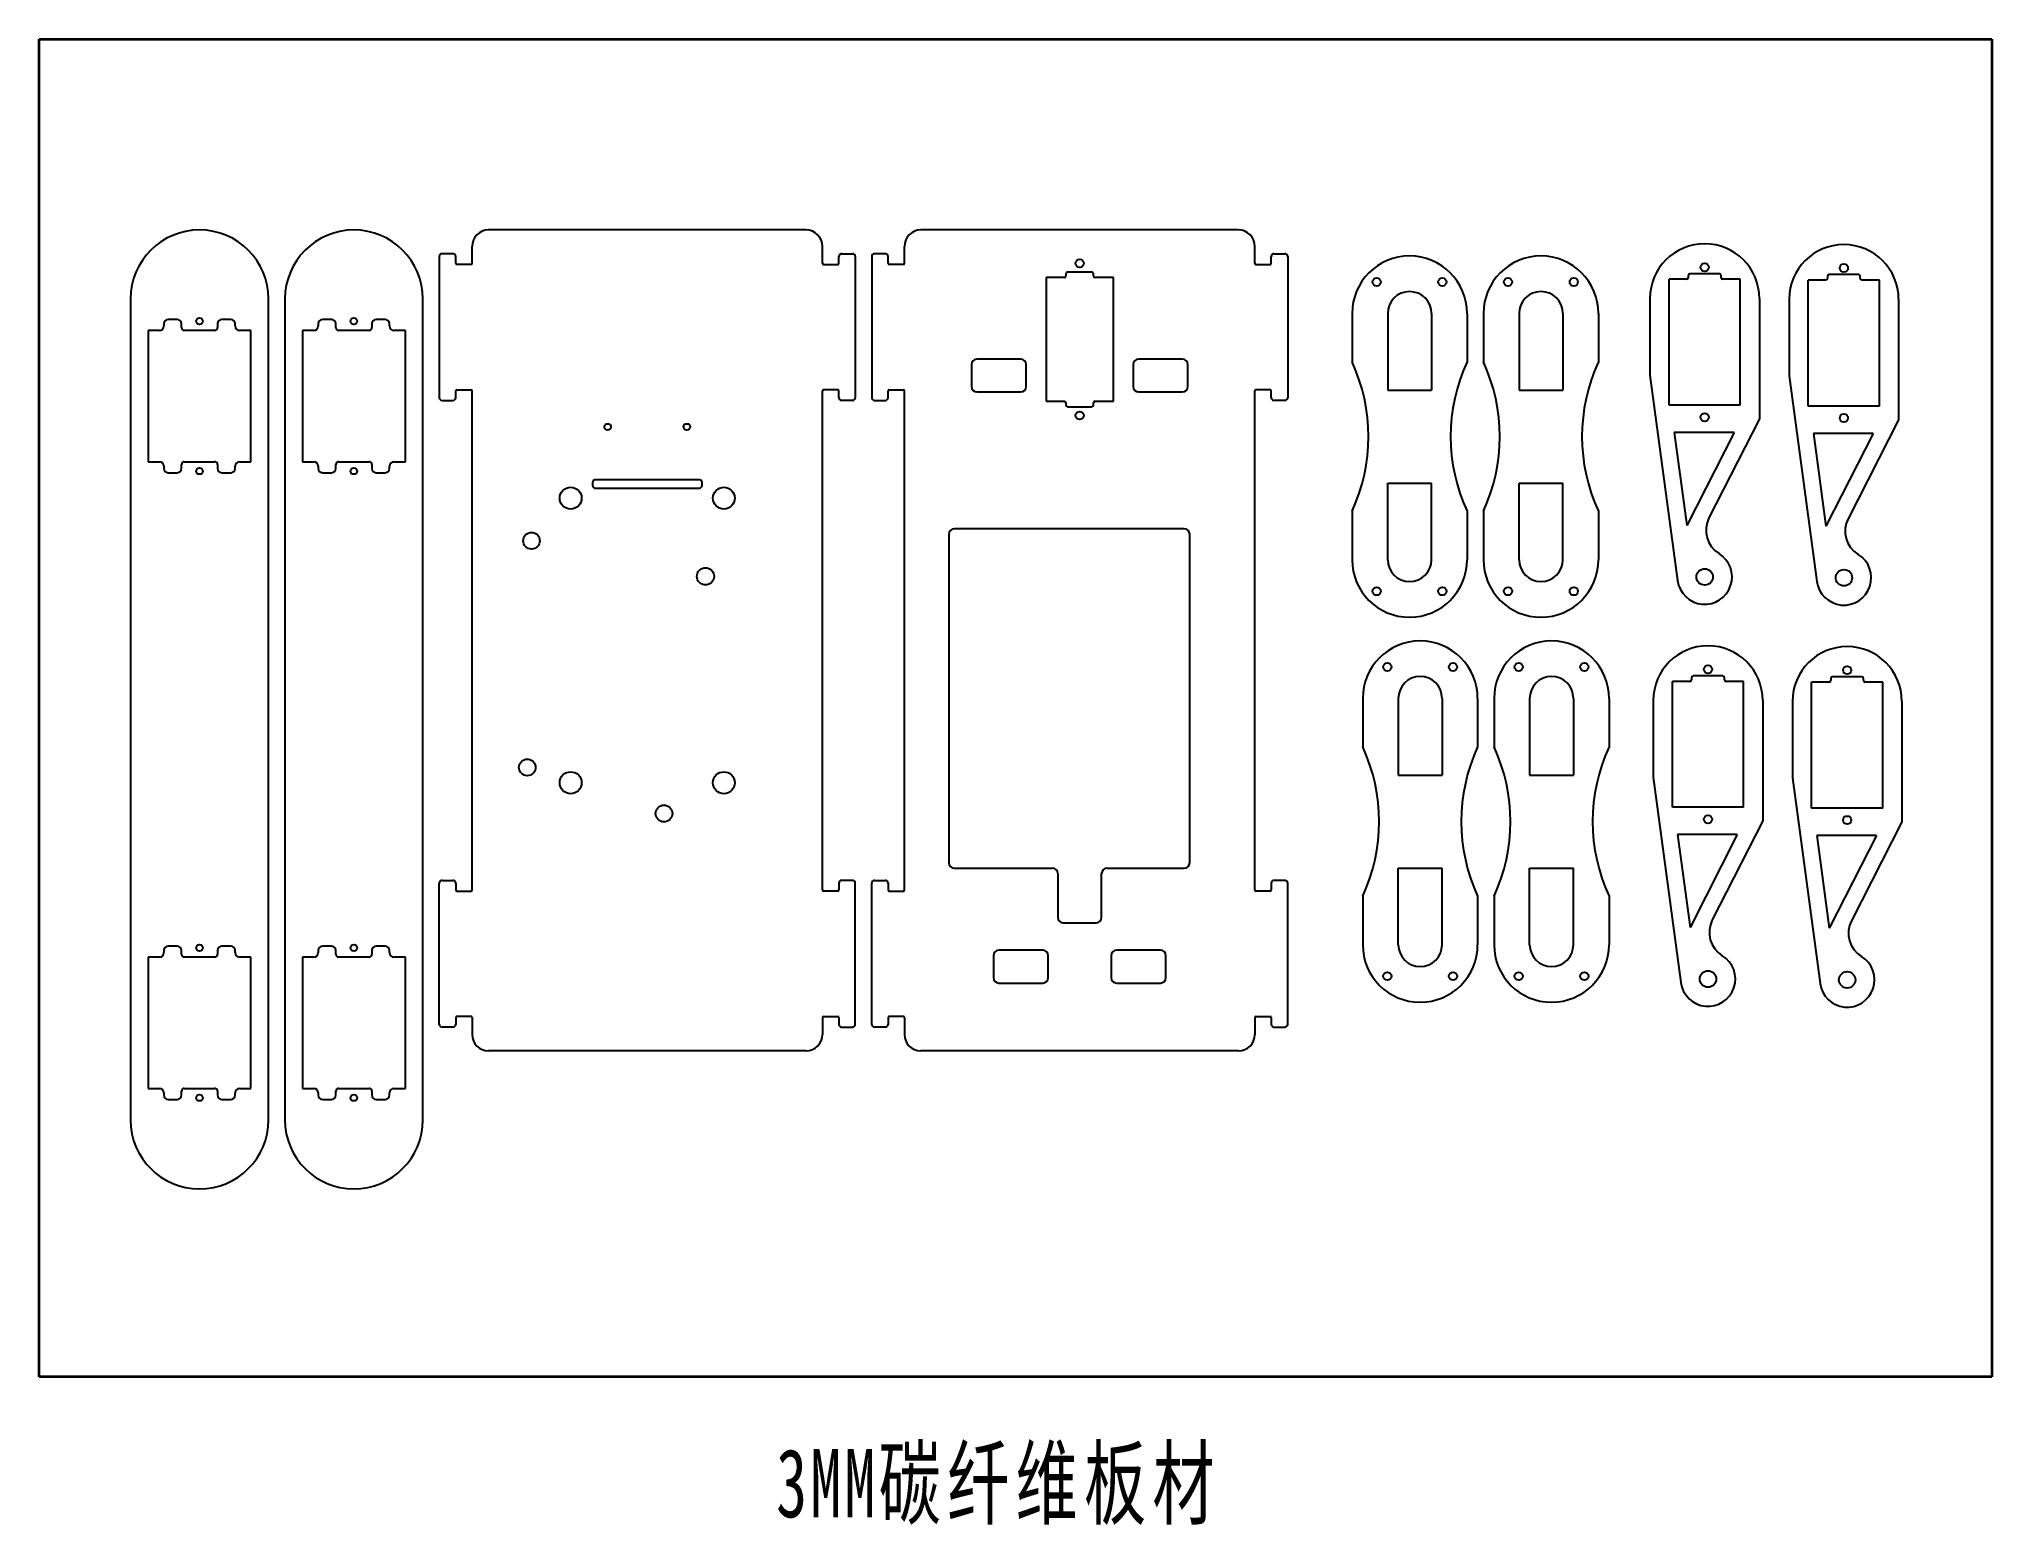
# Model space of a CAD drawing. Header units: millimetres. Extents: x 134 to 491, y 14 to 285.
import ezdxf

# ---------------------------------------------------------------- set-up
doc = ezdxf.new("R2010")
doc.units = ezdxf.units.MM
doc.layers.get('0').update_dxf_attribs({"lineweight": 35})
doc.layers.add('尺寸线层', color=3, linetype='Continuous', lineweight=18)
doc.layers.add('粗实线层', color=7, linetype='Continuous', lineweight=35)
doc.styles.add('标准', font='', dxfattribs={"width": 0.667})
doc.styles.get('标准').set_extended_font_data('宋体')

msp = doc.modelspace()

# ---------------------------------------------------------------- linework, layer by layer
at = {"color": 7, "linetype": 'Continuous', "lineweight": 25}
for p, q in [((274.12, 250.37), (216.12, 250.37)), ((353.12, 250.37), (295.12, 250.37)), ((213.12, 244.27), (213.12, 247.37)), ((277.12, 244.27), (277.12, 247.37)), ((292.12, 244.27), (292.12, 247.37)), ((356.12, 244.27), (356.12, 247.37)), ((207.12, 245.52), (207.12, 219.72)), ((209.62, 246.02), (207.62, 246.02)), ((210.12, 244.27), (210.12, 245.52)), ((212.92, 244.07), (210.32, 244.07)), ((277.32, 244.07), (279.92, 244.07)), ((280.12, 244.27), (280.12, 245.52)), ((280.62, 246.02), (282.62, 246.02)), ((283.12, 245.52), (283.12, 219.72)), ((286.12, 245.52), (286.12, 219.72)), ((288.62, 246.02), (286.62, 246.02)), ((289.12, 244.27), (289.12, 245.52)), ((291.92, 244.07), (289.32, 244.07)), ((326.32, 242.67), (321.92, 242.67)), ((356.32, 244.07), (358.92, 244.07)), ((359.12, 244.27), (359.12, 245.52)), ((359.62, 246.02), (361.62, 246.02)), ((362.12, 245.52), (362.12, 219.72)), ((317.97, 241.67), (317.97, 219.07)), ((321.32, 241.67), (317.97, 241.67)), ((321.62, 242.37), (321.62, 241.97)), ((326.62, 241.97), (326.62, 242.37)), ((330.27, 241.67), (326.92, 241.67)), ((330.27, 219.07), (330.27, 241.67)), ((431.81, 218.35), (431.81, 241.35)), ((435.01, 241.35), (431.81, 241.35)), ((435.31, 242.05), (435.31, 241.65)), ((441.01, 242.35), (435.61, 242.35)), ((441.31, 241.65), (441.31, 242.05)), ((444.81, 241.35), (441.61, 241.35)), ((444.81, 218.35), (444.81, 241.35)), ((457.24, 218.2), (457.24, 241.2)), ((460.44, 241.2), (457.24, 241.2)), ((460.74, 241.9), (460.74, 241.5)), ((466.44, 242.2), (461.04, 242.2)), ((466.74, 241.5), (466.74, 241.9)), ((470.24, 241.2), (467.04, 241.2)), ((470.24, 218.2), (470.24, 241.2)), ((150.72, 237.77), (150.72, 87.77)), ((175.92, 87.77), (175.92, 237.77)), ((178.92, 237.77), (178.92, 87.77)), ((204.12, 87.77), (204.12, 237.77)), ((428.31, 237.85), (428.31, 223.85)), ((448.31, 237.85), (448.31, 215.85)), ((453.74, 237.7), (453.74, 223.7)), ((473.74, 237.7), (473.74, 215.7)), ((156.02, 232.02), (153.92, 232.02)), ((153.92, 232.02), (153.92, 208.02)), ((156.82, 233.22), (156.82, 232.82)), ((159.22, 234.02), (157.62, 234.02)), ((160.02, 232.52), (160.02, 233.22)), ((166.12, 232.02), (160.52, 232.02)), ((166.62, 233.22), (166.62, 232.52)), ((169.02, 234.02), (167.42, 234.02)), ((169.82, 232.82), (169.82, 233.22)), ((172.72, 232.02), (170.62, 232.02)), ((172.72, 208.02), (172.72, 232.02)), ((184.22, 232.02), (182.12, 232.02)), ((182.12, 232.02), (182.12, 208.02)), ((185.02, 233.22), (185.02, 232.82)), ((187.42, 234.02), (185.82, 234.02)), ((188.22, 232.52), (188.22, 233.22)), ((194.32, 232.02), (188.72, 232.02)), ((194.82, 233.22), (194.82, 232.52)), ((197.22, 234.02), (195.62, 234.02)), ((198.02, 232.82), (198.02, 233.22)), ((200.92, 232.02), (198.82, 232.02)), ((200.92, 208.02), (200.92, 232.02)), ((373.89, 235.11), (373.89, 226.25)), ((380.39, 235.11), (380.39, 221.11)), ((388.39, 235.11), (388.39, 221.11)), ((394.89, 235.11), (394.89, 226.25)), ((397.89, 235.11), (397.89, 226.25)), ((404.39, 235.11), (404.39, 221.11)), ((412.39, 235.11), (412.39, 221.11)), ((418.89, 235.11), (418.89, 226.25)), ((304.36, 225.77), (304.36, 221.77)), ((313.36, 226.77), (305.36, 226.77)), ((314.36, 221.77), (314.36, 225.77)), ((333.88, 225.77), (333.88, 221.77)), ((342.88, 226.77), (334.88, 226.77)), ((343.88, 221.77), (343.88, 225.77)), ((428.31, 223.85), (433.35, 186.3)), ((453.74, 223.7), (458.78, 186.15)), ((207.62, 219.22), (209.62, 219.22)), ((210.12, 219.72), (210.12, 220.97)), ((210.32, 221.17), (212.92, 221.17)), ((213.12, 129.77), (213.12, 220.97)), ((277.12, 129.77), (277.12, 220.97)), ((279.92, 221.17), (277.32, 221.17)), ((280.12, 219.72), (280.12, 220.97)), ((282.62, 219.22), (280.62, 219.22)), ((286.62, 219.22), (288.62, 219.22)), ((289.12, 219.72), (289.12, 220.97)), ((289.32, 221.17), (291.92, 221.17)), ((292.12, 129.77), (292.12, 220.97)), ((305.36, 220.77), (313.36, 220.77)), ((317.97, 219.07), (321.32, 219.07)), ((321.62, 218.77), (321.62, 218.37)), ((321.92, 218.07), (326.32, 218.07)), ((326.62, 218.37), (326.62, 218.77)), ((326.92, 219.07), (330.27, 219.07)), ((334.88, 220.77), (342.88, 220.77)), ((356.12, 129.77), (356.12, 220.97)), ((358.92, 221.17), (356.32, 221.17)), ((359.12, 219.72), (359.12, 220.97)), ((361.62, 219.22), (359.62, 219.22)), ((380.39, 221.11), (388.39, 221.11)), ((404.39, 221.11), (412.39, 221.11)), ((444.81, 218.35), (431.81, 218.35)), ((470.24, 218.2), (457.24, 218.2)), ((448.31, 215.85), (439.09, 197.76)), ((473.74, 215.7), (464.52, 197.61)), ((432.75, 213.35), (435.03, 196.39)), ((443.67, 213.35), (432.75, 213.35)), ((443.67, 213.35), (435.03, 196.39)), ((458.17, 213.2), (460.45, 196.24)), ((469.09, 213.2), (458.17, 213.2)), ((469.09, 213.2), (460.45, 196.24)), ((153.92, 208.02), (156.02, 208.02)), ((156.82, 207.22), (156.82, 206.82)), ((160.02, 206.82), (160.02, 207.52)), ((160.52, 208.02), (166.12, 208.02)), ((166.62, 207.52), (166.62, 206.82)), ((169.82, 206.82), (169.82, 207.22)), ((170.62, 208.02), (172.72, 208.02)), ((182.12, 208.02), (184.22, 208.02)), ((185.02, 207.22), (185.02, 206.82)), ((188.22, 206.82), (188.22, 207.52)), ((188.72, 208.02), (194.32, 208.02)), ((194.82, 207.52), (194.82, 206.82)), ((198.02, 206.82), (198.02, 207.22)), ((198.82, 208.02), (200.92, 208.02)), ((157.62, 206.02), (159.22, 206.02)), ((167.42, 206.02), (169.02, 206.02)), ((185.82, 206.02), (187.42, 206.02)), ((195.62, 206.02), (197.22, 206.02)), ((235.12, 204.26), (235.12, 203.66)), ((254.67, 204.71), (235.57, 204.71)), ((255.12, 203.66), (255.12, 204.26)), ((380.39, 204.11), (388.39, 204.11)), ((380.39, 190.11), (380.39, 204.11)), ((388.39, 190.11), (388.39, 204.11)), ((404.39, 204.11), (412.39, 204.11)), ((404.39, 190.11), (404.39, 204.11)), ((412.39, 190.11), (412.39, 204.11)), ((235.57, 203.21), (254.67, 203.21)), ((373.89, 198.97), (373.89, 190.11)), ((394.89, 198.97), (394.89, 190.11)), ((397.89, 198.97), (397.89, 190.11)), ((418.89, 198.97), (418.89, 190.11)), ((300.22, 194.77), (300.22, 134.77)), ((343.22, 195.77), (301.22, 195.77)), ((344.22, 134.77), (344.22, 194.77)), ((432.41, 144.89), (432.41, 167.89)), ((435.61, 167.89), (432.41, 167.89)), ((435.91, 168.59), (435.91, 168.19)), ((441.61, 168.89), (436.21, 168.89)), ((441.91, 168.19), (441.91, 168.59)), ((445.41, 167.89), (442.21, 167.89)), ((445.41, 144.89), (445.41, 167.89)), ((457.84, 144.74), (457.84, 167.74)), ((461.04, 167.74), (457.84, 167.74)), ((461.34, 168.44), (461.34, 168.04)), ((467.04, 168.74), (461.64, 168.74)), ((467.34, 168.04), (467.34, 168.44)), ((470.84, 167.74), (467.64, 167.74)), ((470.84, 144.74), (470.84, 167.74)), ((375.83, 164.77), (375.83, 155.9)), ((382.33, 164.77), (382.33, 150.77)), ((390.33, 164.77), (390.33, 150.77)), ((396.83, 164.77), (396.83, 155.9)), ((399.83, 164.77), (399.83, 155.9)), ((406.33, 164.77), (406.33, 150.77)), ((414.33, 164.77), (414.33, 150.77)), ((420.83, 164.77), (420.83, 155.9)), ((428.91, 164.39), (428.91, 150.39)), ((448.91, 164.39), (448.91, 142.39)), ((454.34, 164.24), (454.34, 150.24)), ((474.34, 164.24), (474.34, 142.24)), ((382.33, 150.77), (390.33, 150.77)), ((406.33, 150.77), (414.33, 150.77)), ((428.91, 150.39), (433.96, 112.85)), ((454.34, 150.24), (459.39, 112.7)), ((445.41, 144.89), (432.41, 144.89)), ((470.84, 144.74), (457.84, 144.74)), ((433.35, 139.89), (435.63, 122.93)), ((444.27, 139.89), (433.35, 139.89)), ((444.27, 139.89), (435.63, 122.93)), ((448.91, 142.39), (439.7, 124.3)), ((458.78, 139.74), (461.06, 122.78)), ((469.7, 139.74), (458.78, 139.74)), ((469.7, 139.74), (461.06, 122.78)), ((474.34, 142.24), (465.12, 124.15)), ((301.22, 133.77), (319.12, 133.77)), ((320.12, 132.77), (320.12, 124.77)), ((328.12, 124.77), (328.12, 132.77)), ((329.12, 133.77), (343.22, 133.77)), ((382.33, 133.77), (390.33, 133.77)), ((382.33, 119.77), (382.33, 133.77)), ((390.33, 119.77), (390.33, 133.77)), ((406.33, 133.77), (414.33, 133.77)), ((406.33, 119.77), (406.33, 133.77)), ((414.33, 119.77), (414.33, 133.77)), ((207.12, 105.22), (207.12, 131.02)), ((207.62, 131.52), (209.62, 131.52)), ((210.12, 131.02), (210.12, 129.77)), ((210.32, 129.57), (212.92, 129.57)), ((279.92, 129.57), (277.32, 129.57)), ((280.12, 131.02), (280.12, 129.77)), ((282.62, 131.52), (280.62, 131.52)), ((283.12, 105.22), (283.12, 131.02)), ((286.12, 105.22), (286.12, 131.02)), ((286.62, 131.52), (288.62, 131.52)), ((289.12, 131.02), (289.12, 129.77)), ((289.32, 129.57), (291.92, 129.57)), ((358.92, 129.57), (356.32, 129.57)), ((359.12, 131.02), (359.12, 129.77)), ((361.62, 131.52), (359.62, 131.52)), ((362.12, 105.22), (362.12, 131.02)), ((375.83, 128.63), (375.83, 119.77)), ((396.83, 128.63), (396.83, 119.77)), ((399.83, 128.63), (399.83, 119.77)), ((420.83, 128.63), (420.83, 119.77)), ((321.12, 123.77), (327.12, 123.77)), ((156.82, 118.72), (156.82, 118.32)), ((159.22, 119.52), (157.62, 119.52)), ((160.02, 118.02), (160.02, 118.72)), ((166.62, 118.72), (166.62, 118.02)), ((169.02, 119.52), (167.42, 119.52)), ((169.82, 118.32), (169.82, 118.72)), ((185.02, 118.72), (185.02, 118.32)), ((187.42, 119.52), (185.82, 119.52)), ((188.22, 118.02), (188.22, 118.72)), ((194.82, 118.72), (194.82, 118.02)), ((197.22, 119.52), (195.62, 119.52)), ((198.02, 118.32), (198.02, 118.72)), ((308.36, 117.77), (308.36, 113.77)), ((317.36, 118.77), (309.36, 118.77)), ((318.36, 113.77), (318.36, 117.77)), ((329.88, 117.77), (329.88, 113.77)), ((338.88, 118.77), (330.88, 118.77)), ((339.88, 113.77), (339.88, 117.77)), ((156.02, 117.52), (153.92, 117.52)), ((153.92, 117.52), (153.92, 93.52)), ((166.12, 117.52), (160.52, 117.52)), ((172.72, 117.52), (170.62, 117.52)), ((172.72, 93.52), (172.72, 117.52)), ((184.22, 117.52), (182.12, 117.52)), ((182.12, 117.52), (182.12, 93.52)), ((194.32, 117.52), (188.72, 117.52)), ((200.92, 117.52), (198.82, 117.52)), ((200.92, 93.52), (200.92, 117.52)), ((309.36, 112.77), (317.36, 112.77)), ((330.88, 112.77), (338.88, 112.77)), ((209.62, 104.72), (207.62, 104.72)), ((210.12, 106.47), (210.12, 105.22)), ((212.92, 106.67), (210.32, 106.67)), ((213.12, 106.47), (213.12, 103.37)), ((277.12, 106.47), (277.12, 103.37)), ((277.32, 106.67), (279.92, 106.67)), ((280.12, 106.47), (280.12, 105.22)), ((280.62, 104.72), (282.62, 104.72)), ((288.62, 104.72), (286.62, 104.72)), ((289.12, 106.47), (289.12, 105.22)), ((291.92, 106.67), (289.32, 106.67)), ((292.12, 106.47), (292.12, 103.37)), ((356.12, 106.47), (356.12, 103.37)), ((356.32, 106.67), (358.92, 106.67)), ((359.12, 106.47), (359.12, 105.22)), ((359.62, 104.72), (361.62, 104.72)), ((274.12, 100.37), (216.12, 100.37)), ((353.12, 100.37), (295.12, 100.37)), ((153.92, 93.52), (156.02, 93.52)), ((160.02, 92.32), (160.02, 93.02)), ((160.52, 93.52), (166.12, 93.52)), ((166.62, 93.02), (166.62, 92.32)), ((170.62, 93.52), (172.72, 93.52)), ((182.12, 93.52), (184.22, 93.52)), ((188.22, 92.32), (188.22, 93.02)), ((188.72, 93.52), (194.32, 93.52)), ((194.82, 93.02), (194.82, 92.32)), ((198.82, 93.52), (200.92, 93.52)), ((156.82, 92.72), (156.82, 92.32)), ((157.62, 91.52), (159.22, 91.52)), ((167.42, 91.52), (169.02, 91.52)), ((169.82, 92.32), (169.82, 92.72)), ((185.02, 92.72), (185.02, 92.32)), ((185.82, 91.52), (187.42, 91.52)), ((195.62, 91.52), (197.22, 91.52)), ((198.02, 92.32), (198.02, 92.72))]:
    msp.add_line(p, q, dxfattribs=at)
for centre, radius in [((324.12, 244.27), 0.75), ((438.31, 243.55), 0.75), ((463.74, 243.4), 0.75), ((378.39, 240.86), 0.75), ((390.39, 240.86), 0.75), ((402.39, 240.86), 0.75), ((414.39, 240.86), 0.75), ((163.32, 233.72), 0.6), ((191.52, 233.72), 0.6), ((237.89, 214.37), 0.6), ((252.35, 214.37), 0.6), ((324.12, 216.47), 0.75), ((438.31, 216.15), 0.75), ((463.74, 216), 0.75), ((163.32, 206.32), 0.6), ((191.52, 206.32), 0.6), ((231.12, 201.37), 2), ((259.12, 201.37), 2), ((223.97, 193.58), 1.52), ((255.75, 187.07), 1.57), ((438.31, 186.97), 1.5), ((463.74, 186.82), 1.5), ((378.39, 184.36), 0.75), ((390.39, 184.36), 0.75), ((402.39, 184.36), 0.75), ((414.39, 184.36), 0.75), ((380.33, 170.52), 0.75), ((392.33, 170.52), 0.75), ((404.33, 170.52), 0.75), ((416.33, 170.52), 0.75), ((438.91, 170.09), 0.75), ((464.34, 169.94), 0.75), ((223.2, 152.17), 1.52), ((231.12, 149.37), 2), ((259.12, 149.37), 2), ((248.17, 143.75), 1.53), ((438.91, 142.69), 0.75), ((464.34, 142.54), 0.75), ((163.32, 119.22), 0.6), ((191.52, 119.22), 0.6), ((380.33, 114.02), 0.75), ((392.33, 114.02), 0.75), ((404.33, 114.02), 0.75), ((416.33, 114.02), 0.75), ((438.91, 113.51), 1.5), ((464.34, 113.36), 1.5), ((163.32, 91.82), 0.6), ((191.52, 91.82), 0.6)]:
    msp.add_circle(centre, radius, dxfattribs=at)
for centre, radius, start, end in [((163.32, 237.77), 12.6, 0, 180), ((191.52, 237.77), 12.6, 0, 180), ((216.12, 247.37), 3, 90, 180), ((274.12, 247.37), 3, 0, 90), ((295.12, 247.37), 3, 90, 180), ((353.12, 247.37), 3, 0, 90), ((438.31, 237.85), 10, 360, 180), ((463.74, 237.7), 10, 0, 180), ((207.62, 245.52), 0.5, 90, 180), ((209.62, 245.52), 0.5, 0, 90), ((210.32, 244.27), 0.2, 180, 270), ((212.92, 244.27), 0.2, 270, 360), ((277.32, 244.27), 0.2, 180, 270), ((279.92, 244.27), 0.2, 270, 0), ((280.62, 245.52), 0.5, 90, 180), ((282.62, 245.52), 0.5, 0, 90), ((286.62, 245.52), 0.5, 90, 180), ((288.62, 245.52), 0.5, 0, 90), ((289.32, 244.27), 0.2, 180, 270), ((291.92, 244.27), 0.2, 270, 360), ((321.92, 242.37), 0.3, 90, 180), ((326.32, 242.37), 0.3, 0, 90), ((356.32, 244.27), 0.2, 180, 270), ((358.92, 244.27), 0.2, 270, 0), ((359.62, 245.52), 0.5, 90, 180), ((361.62, 245.52), 0.5, 0, 90), ((384.39, 235.11), 10.5, 0, 180), ((408.39, 235.11), 10.5, 0, 180), ((321.32, 241.97), 0.3, 270, 0), ((326.92, 241.97), 0.3, 180, 270), ((384.39, 235.11), 4, 360, 180), ((408.39, 235.11), 4, 360, 180), ((435.01, 241.65), 0.3, 270, 0), ((435.61, 242.05), 0.3, 90, 180), ((441.01, 242.05), 0.3, 0, 90), ((441.61, 241.65), 0.3, 180, 270), ((460.44, 241.5), 0.3, 270, 0), ((461.04, 241.9), 0.3, 90, 180), ((466.44, 241.9), 0.3, 0, 90), ((467.04, 241.5), 0.3, 180, 270), ((156.02, 232.82), 0.8, 270, 0), ((157.62, 233.22), 0.8, 90, 180), ((159.22, 233.22), 0.8, 0, 90), ((160.52, 232.52), 0.5, 180, 270), ((166.12, 232.52), 0.5, 270, 0), ((167.42, 233.22), 0.8, 90, 180), ((169.02, 233.22), 0.8, 0, 90), ((170.62, 232.82), 0.8, 180, 270), ((184.22, 232.82), 0.8, 270, 360), ((185.82, 233.22), 0.8, 90, 180), ((187.42, 233.22), 0.8, 0, 90), ((188.72, 232.52), 0.5, 180, 270), ((194.32, 232.52), 0.5, 270, 0), ((195.62, 233.22), 0.8, 90, 180), ((197.22, 233.22), 0.8, 360, 90), ((198.82, 232.82), 0.8, 180, 270), ((305.36, 225.77), 1, 90, 180), ((313.36, 225.77), 1, 0, 90), ((334.88, 225.77), 1, 90, 180), ((342.88, 225.77), 1, 0, 90), ((344.39, 212.61), 32.5, 335.1884, 24.8116), ((424.39, 212.61), 32.5, 155.1884, 204.8116), ((368.39, 212.61), 32.5, 335.1884, 24.8116), ((448.39, 212.61), 32.5, 155.1884, 204.8116), ((305.36, 221.77), 1, 180, 270), ((313.36, 221.77), 1, 270, 0), ((334.88, 221.77), 1, 180, 270), ((342.88, 221.77), 1, 270, 0), ((207.62, 219.72), 0.5, 180, 270), ((209.62, 219.72), 0.5, 270, 0), ((210.32, 220.97), 0.2, 90, 180), ((212.92, 220.97), 0.2, 360, 90), ((277.32, 220.97), 0.2, 90, 180), ((279.92, 220.97), 0.2, 0, 90), ((280.62, 219.72), 0.5, 180, 270), ((282.62, 219.72), 0.5, 270, 0), ((286.62, 219.72), 0.5, 180, 270), ((288.62, 219.72), 0.5, 270, 360), ((289.32, 220.97), 0.2, 90, 180), ((291.92, 220.97), 0.2, 0, 90), ((321.32, 218.77), 0.3, 0, 90), ((321.92, 218.37), 0.3, 180, 270), ((326.32, 218.37), 0.3, 270, 0), ((326.92, 218.77), 0.3, 90, 180), ((356.32, 220.97), 0.2, 90, 180), ((358.92, 220.97), 0.2, 360, 90), ((359.62, 219.72), 0.5, 180, 270), ((361.62, 219.72), 0.5, 270, 360), ((156.02, 207.22), 0.8, 360, 90), ((160.52, 207.52), 0.5, 90, 180), ((166.12, 207.52), 0.5, 0, 90), ((170.62, 207.22), 0.8, 90, 180), ((184.22, 207.22), 0.8, 0, 90), ((188.72, 207.52), 0.5, 90, 180), ((194.32, 207.52), 0.5, 0, 90), ((198.82, 207.22), 0.8, 90, 180), ((157.62, 206.82), 0.8, 180, 270), ((159.22, 206.82), 0.8, 270, 360), ((167.42, 206.82), 0.8, 180, 270), ((169.02, 206.82), 0.8, 270, 0), ((185.82, 206.82), 0.8, 180, 270), ((187.42, 206.82), 0.8, 270, 0), ((195.62, 206.82), 0.8, 180, 270), ((197.22, 206.82), 0.8, 270, 0), ((235.57, 204.26), 0.45, 90, 180), ((235.57, 203.66), 0.45, 180, 270), ((254.67, 204.26), 0.45, 0, 90), ((254.67, 203.66), 0.45, 270, 0), ((443.55, 195.49), 5, 153, 238.4182), ((468.97, 195.34), 5, 153, 238.4182), ((301.22, 194.77), 1, 90, 180), ((343.22, 194.77), 1, 0, 90), ((384.39, 190.11), 10.5, 180, 0), ((384.39, 190.11), 4, 180, 0), ((408.39, 190.11), 10.5, 180, 360), ((408.39, 190.11), 4, 180, 0), ((438.31, 186.97), 5, 187.6522, 58.4182), ((463.74, 186.82), 5, 187.6522, 58.4182), ((386.33, 164.77), 10.5, 0, 180), ((410.33, 164.77), 10.5, 0, 180), ((438.91, 164.39), 10, 0, 180), ((464.34, 164.24), 10, 0, 180), ((386.33, 164.77), 4, 360, 180), ((410.33, 164.77), 4, 360, 180), ((435.61, 168.19), 0.3, 270, 0), ((436.21, 168.59), 0.3, 90, 180), ((441.61, 168.59), 0.3, 0, 90), ((442.21, 168.19), 0.3, 180, 270), ((461.04, 168.04), 0.3, 270, 0), ((461.64, 168.44), 0.3, 90, 180), ((467.04, 168.44), 0.3, 0, 90), ((467.64, 168.04), 0.3, 180, 270), ((346.33, 142.27), 32.5, 335.1884, 24.8116), ((426.33, 142.27), 32.5, 155.1884, 204.8116), ((370.33, 142.27), 32.5, 335.1884, 24.8116), ((450.33, 142.27), 32.5, 155.1884, 204.8116), ((301.22, 134.77), 1, 180, 270), ((319.12, 132.77), 1, 0, 90), ((329.12, 132.77), 1, 90, 180), ((343.22, 134.77), 1, 270, 0), ((207.62, 131.02), 0.5, 90, 180), ((209.62, 131.02), 0.5, 0, 90), ((210.32, 129.77), 0.2, 180, 270), ((212.92, 129.77), 0.2, 270, 0), ((277.32, 129.77), 0.2, 180, 270), ((279.92, 129.77), 0.2, 270, 0), ((280.62, 131.02), 0.5, 90, 180), ((282.62, 131.02), 0.5, 0, 90), ((286.62, 131.02), 0.5, 90, 180), ((288.62, 131.02), 0.5, 0, 90), ((289.32, 129.77), 0.2, 180, 270), ((291.92, 129.77), 0.2, 270, 360), ((356.32, 129.77), 0.2, 180, 270), ((358.92, 129.77), 0.2, 270, 360), ((359.62, 131.02), 0.5, 90, 180), ((361.62, 131.02), 0.5, 0, 90), ((321.12, 124.77), 1, 180, 270), ((327.12, 124.77), 1, 270, 0), ((444.15, 122.03), 5, 153, 238.4182), ((469.58, 121.88), 5, 153, 238.4182), ((156.02, 118.32), 0.8, 270, 0), ((157.62, 118.72), 0.8, 90, 180), ((159.22, 118.72), 0.8, 0, 90), ((160.52, 118.02), 0.5, 180, 270), ((166.12, 118.02), 0.5, 270, 0), ((167.42, 118.72), 0.8, 90, 180), ((169.02, 118.72), 0.8, 0, 90), ((170.62, 118.32), 0.8, 180, 270), ((184.22, 118.32), 0.8, 270, 0), ((185.82, 118.72), 0.8, 90, 180), ((187.42, 118.72), 0.8, 360, 90), ((188.72, 118.02), 0.5, 180, 270), ((194.32, 118.02), 0.5, 270, 0), ((195.62, 118.72), 0.8, 90, 180), ((197.22, 118.72), 0.8, 0, 90), ((198.82, 118.32), 0.8, 180, 270), ((309.36, 117.77), 1, 90, 180), ((317.36, 117.77), 1, 0, 90), ((330.88, 117.77), 1, 90, 180), ((338.88, 117.77), 1, 0, 90), ((386.33, 119.77), 10.5, 180, 0), ((386.33, 119.77), 4, 180, 0), ((410.33, 119.77), 10.5, 180, 0), ((410.33, 119.77), 4, 180, 0), ((438.91, 113.51), 5, 187.6522, 58.4182), ((464.34, 113.36), 5, 187.6522, 58.4182), ((309.36, 113.77), 1, 180, 270), ((317.36, 113.77), 1, 270, 0), ((330.88, 113.77), 1, 180, 270), ((338.88, 113.77), 1, 270, 0), ((207.62, 105.22), 0.5, 180, 270), ((209.62, 105.22), 0.5, 270, 360), ((210.32, 106.47), 0.2, 90, 180), ((212.92, 106.47), 0.2, 360, 90), ((277.32, 106.47), 0.2, 90, 180), ((279.92, 106.47), 0.2, 0, 90), ((280.62, 105.22), 0.5, 180, 270), ((282.62, 105.22), 0.5, 270, 0), ((286.62, 105.22), 0.5, 180, 270), ((288.62, 105.22), 0.5, 270, 0), ((289.32, 106.47), 0.2, 90, 180), ((291.92, 106.47), 0.2, 0, 90), ((356.32, 106.47), 0.2, 90, 180), ((358.92, 106.47), 0.2, 360, 90), ((359.62, 105.22), 0.5, 180, 270), ((361.62, 105.22), 0.5, 270, 360), ((216.12, 103.37), 3, 180, 270), ((274.12, 103.37), 3, 270, 360), ((295.12, 103.37), 3, 180, 270), ((353.12, 103.37), 3, 270, 360), ((156.02, 92.72), 0.8, 360, 90), ((160.52, 93.02), 0.5, 90, 180), ((166.12, 93.02), 0.5, 360, 90), ((170.62, 92.72), 0.8, 90, 180), ((184.22, 92.72), 0.8, 0, 90), ((188.72, 93.02), 0.5, 90, 180), ((194.32, 93.02), 0.5, 0, 90), ((198.82, 92.72), 0.8, 90, 180), ((157.62, 92.32), 0.8, 180, 270), ((159.22, 92.32), 0.8, 270, 0), ((167.42, 92.32), 0.8, 180, 270), ((169.02, 92.32), 0.8, 270, 0), ((185.82, 92.32), 0.8, 180, 270), ((187.42, 92.32), 0.8, 270, 0), ((195.62, 92.32), 0.8, 180, 270), ((197.22, 92.32), 0.8, 270, 0), ((163.32, 87.77), 12.6, 180, 360), ((191.52, 87.77), 12.6, 180, 360)]:
    msp.add_arc(centre, radius, start, end, dxfattribs=at)
at = {"layer": '粗实线层'}
for p, q in [((134, 285.25), (490.79, 285.25)), ((134, 40.83), (134, 285.25)), ((490.79, 285.25), (490.79, 40.83)), ((490.79, 40.83), (134, 40.83))]:
    msp.add_line(p, q, dxfattribs=at)

# ---------------------------------------------------------------- texts
at = {"layer": '尺寸线层', "insert": (268.66, 27.66), "char_height": 12.5, "width": 510.7354, "attachment_point": 1, "line_spacing_factor": 1.15057, "style": '标准'}
msp.add_mtext('\\T1.1;3MM碳纤维板材', dxfattribs=at)

doc.saveas('drawing.dxf')
